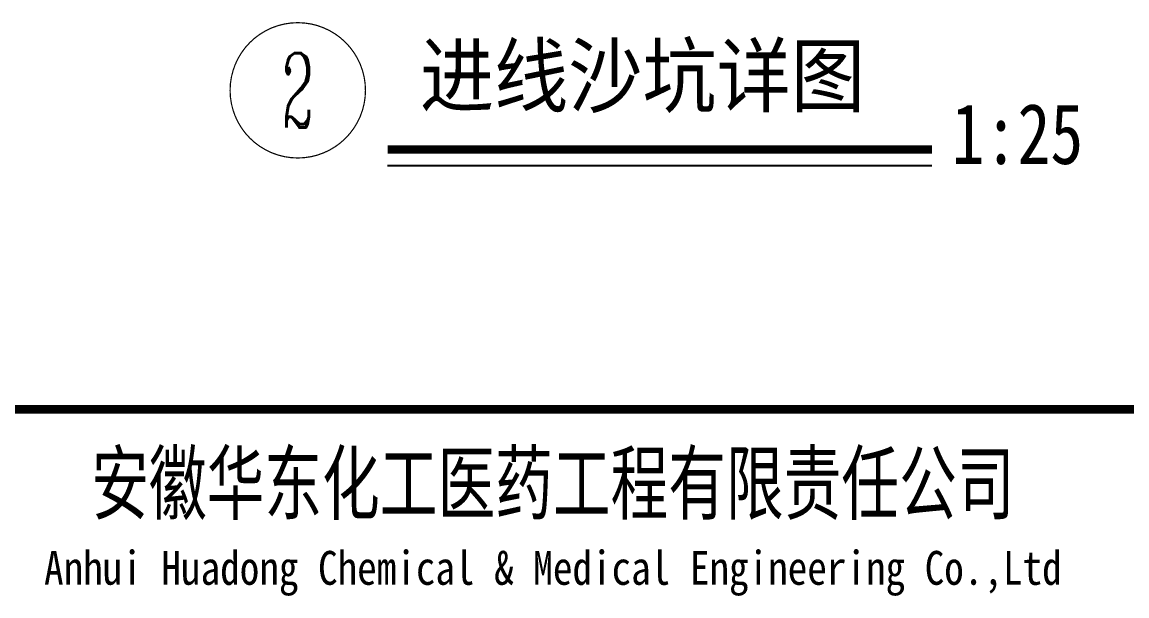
# Model space of a CAD drawing. Extents: x 5066963 to 5185393, y -485691 to -238129.
# Drawn here: x 5162728 to 5171868, y -417281 to -412531 of the extents above; entities that cross this region are included whole.
import ezdxf
from ezdxf.enums import TextEntityAlignment as Align

# ---------------------------------------------------------------- set-up
doc = ezdxf.new("R2010")
doc.units = 0
doc.header["$LTSCALE"] = 1000
doc.header["$MEASUREMENT"] = 0
doc.layers.get('0').update_dxf_attribs({"linetype": 'CONTINUOUS'})
for name, color, linetype in [('DIM_IDEN', 3, 'CONTINUOUS'), ('PUB_TEXT', 7, 'CONTINUOUS'), ('图名', 15, 'CONTINUOUS')]:
    doc.layers.add(name, color=color, linetype=linetype)
doc.styles.add('_TCH_LABEL', font='COMPLEX', dxfattribs={"bigfont": 'GBCBIG'})
doc.styles.add('宋体', font='', dxfattribs={"width": 0.7})
doc.styles.get('宋体').set_extended_font_data('SimSun')

msp = doc.modelspace()

# ---------------------------------------------------------------- linework, layer by layer
at = {"const_width": 70}
msp.add_lwpolyline([(5178924.1, -415737.3), (5160924.1, -415737.3)], dxfattribs=at)
at = {"layer": 'DIM_IDEN', "const_width": 10}
msp.add_lwpolyline([(5165568.6, -413096.4, 1), (5164448.6, -413096.4, 1)], format="xyb", close=True, dxfattribs=at)
at = {"layer": '图名'}
msp.add_line((5165751.6, -413719), (5170254.6, -413719), dxfattribs=at)
at = {"layer": '图名', "const_width": 70}
msp.add_lwpolyline([(5165751.6, -413585.8), (5170254.6, -413585.8)], dxfattribs=at)

# ---------------------------------------------------------------- texts
at = {"style": '宋体'}
for s, height, width, p in [('安徽华东化工医药工程有限责任公司', 500, 0.7, (5167119, -416337.3)), ('Anhui Huadong Chemical & Medical Engineering Co.,Ltd', 280, 0.85, (5167119, -417087.3))]:
    msp.add_text(s, height=height, dxfattribs=dict(at, width=width)).set_placement(p, align=Align.MIDDLE)
at = {"layer": 'PUB_TEXT', "style": '_TCH_LABEL', "width": 0.642857}
msp.add_text('2', height=617.7, dxfattribs=at).set_placement((5164876.2, -413405.3), (5165141, -413405.3), align=Align.FIT)
at = {"layer": '图名', "style": '宋体'}
for s, width, p in [('进线沙坑详图', 0.9, (5166018.8, -413225.1)), ('1:25', 0.8, (5170418.3, -413705.9))]:
    msp.add_text(s, height=500, dxfattribs=dict(at, width=width)).set_placement(p)

doc.saveas('drawing.dxf')
